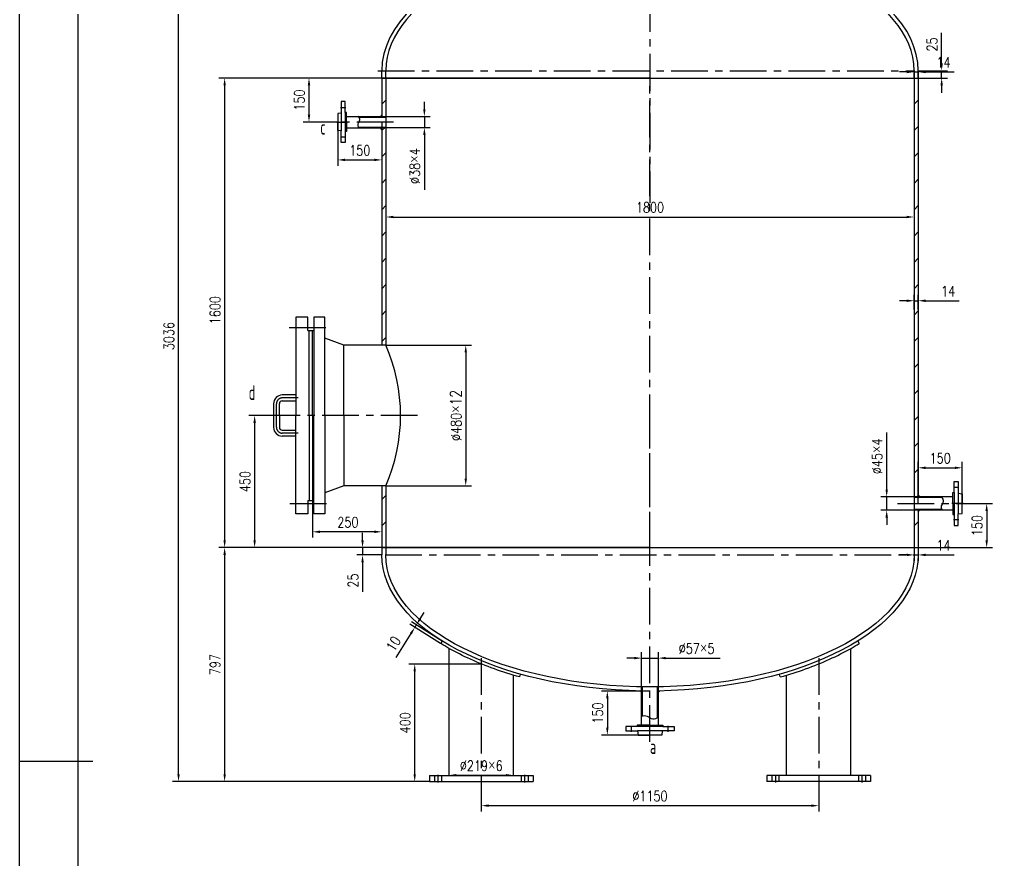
# Model space of a CAD drawing. Header units: millimetres. Extents: x -300 to 12659, y -300 to 12315.
# Drawn here: x -300 to 4674, y 5500 to 9800 of the extents above; entities that cross this region are included whole.
import ezdxf

# ---------------------------------------------------------------- set-up
doc = ezdxf.new("R2010")
doc.units = ezdxf.units.MM
doc.header["$LTSCALE"] = 150
doc.linetypes.add('CENTER', pattern=[2, 1.25, -0.25, 0.25, -0.25])
doc.linetypes.add('DASHED', pattern=[0.75, 0.5, -0.25])
for name, color, linetype in [('1轮廓实线层', 7, 'Continuous'), ('2细线层', 4, 'Continuous'), ('3中心线层', 1, 'CENTER'), ('4虚线层', 6, 'DASHED'), ('5剖面线层', 2, 'Continuous'), ('6文字层', 3, 'Continuous'), ('7标注层', 4, 'Continuous'), ('图框层', 7, 'Continuous')]:
    doc.layers.add(name, color=color, linetype=linetype)
doc.styles.add('PC_TEXTSTYLE', font='isocp.shx', dxfattribs={"width": 0.8, "height": 8, "bigfont": 'hzfs.shx'})
doc.styles.add('TH_GBDIM', font='romans.shx', dxfattribs={"width": 0.8, "bigfont": 'gbcbig.shx'})
doc.dimstyles.new('lmn-TH_GBDIM', dxfattribs={"dimscale": 15, "dimtxt": 3.5, "dimasz": 2.5, "dimexe": 2, "dimexo": 0, "dimgap": 1.5, "dimtad": 1, "dimdec": 0, "dimlfac": 0.666667, "dimzin": 0, "dimdsep": 46, "dimtxsty": 'TH_GBDIM', "dimcen": 2.5, "dimclrd": 130, "dimclre": 130, "dimclrt": 3, "dimadec": 0, "dimazin": 0, "dimtfac": 0.714286, "dimtdec": 0, "dimtmove": 0, "dimatfit": 3, "dimfxl": 0, "dimtzin": 0, "dimlwd": -1, "dimlwe": -1, "dimarcsym": 0})
doc.dimstyles.new('TH_GBDIM', dxfattribs={"dimscale": 15, "dimtxt": 3.5, "dimasz": 2.5, "dimexe": 2, "dimexo": 0, "dimgap": 1.5, "dimtad": 1, "dimdec": 1, "dimzin": 0, "dimdsep": 46, "dimtxsty": 'TH_GBDIM', "dimcen": 2.5, "dimclrd": 130, "dimclre": 130, "dimclrt": 3, "dimadec": 0, "dimazin": 0, "dimtfac": 0.714286, "dimtdec": 1, "dimtmove": 0, "dimatfit": 3, "dimfxl": 0, "dimtzin": 0, "dimlwd": -1, "dimlwe": -1, "dimarcsym": 0})

# ---------------------------------------------------------------- blocks, each defined once
blk = doc.blocks.new('*D6')
at = {"layer": '7标注层', "color": 130}
for p, q in [((1552.1, 9500.2), (718.9, 9500.2)), ((748.9, 9462.7), (748.9, 7137.7)), ((1552.1, 7100.2), (718.9, 7100.2))]:
    blk.add_line(p, q, dxfattribs=at)
for points in [[(742.6, 9462.7), (755.1, 9462.7), (748.9, 9500.2)], [(742.6, 7137.7), (755.1, 7137.7), (748.9, 7100.2)]]:
    blk.add_solid(points, dxfattribs=at)
at = {"layer": 'Defpoints', "color": 0}
for p in [(1552.1, 9500.2), (748.9, 7100.2), (1552.1, 7100.2)]:
    blk.add_point(p, dxfattribs=at)
at = {"layer": '7标注层', "color": 3, "insert": (700.1, 8313.8), "char_height": 52.5, "attachment_point": 5, "rotation": 90, "style": 'TH_GBDIM'}
blk.add_mtext('1600{}{}', dxfattribs=at)
blk = doc.blocks.new('*D7')
at = {"layer": '7标注层', "color": 130}
for p, q in [((4235.6, 8362), (4198.1, 8362)), ((4273.1, 8318), (4273.1, 8392)), ((4273.1, 8362), (4294.1, 8362)), ((4294.1, 8318), (4294.1, 8392)), ((4331.6, 8362), (4504.1, 8362))]:
    blk.add_line(p, q, dxfattribs=at)
for points in [[(4235.6, 8368.2), (4235.6, 8355.7), (4273.1, 8362)], [(4331.6, 8368.2), (4331.6, 8355.7), (4294.1, 8362)]]:
    blk.add_solid(points, dxfattribs=at)
at = {"layer": 'Defpoints', "color": 0}
for p in [(4294.1, 8362), (4273.1, 8318), (4294.1, 8318)]:
    blk.add_point(p, dxfattribs=at)
at = {"layer": '7标注层', "color": 3, "insert": (4447.6, 8410.7), "char_height": 52.5, "attachment_point": 5, "style": 'TH_GBDIM'}
blk.add_mtext('14{}{}', dxfattribs=at)
blk = doc.blocks.new('*D8')
at = {"layer": '7标注层', "color": 130}
for p, q in [((1573.1, 9500.2), (1573.1, 8760)), ((4273.1, 9500.2), (4273.1, 8760)), ((1610.6, 8790), (4235.6, 8790))]:
    blk.add_line(p, q, dxfattribs=at)
for points in [[(1610.6, 8796.3), (1610.6, 8783.8), (1573.1, 8790)], [(4235.6, 8796.3), (4235.6, 8783.8), (4273.1, 8790)]]:
    blk.add_solid(points, dxfattribs=at)
at = {"layer": 'Defpoints', "color": 0}
for p in [(1573.1, 9500.2), (4273.1, 9500.2), (4273.1, 8790)]:
    blk.add_point(p, dxfattribs=at)
at = {"layer": '7标注层', "color": 3, "insert": (2923.1, 8838.8), "char_height": 52.5, "attachment_point": 5, "style": 'TH_GBDIM'}
blk.add_mtext('1800{}{}', dxfattribs=at)
blk = doc.blocks.new('*D9')
at = {"layer": '7标注层', "color": 130}
for p, q in [((4414.1, 9575.2), (4414.1, 9731.7)), ((4294.1, 9537.7), (4444.1, 9537.7)), ((4414.1, 9500.2), (4414.1, 9537.7)), ((4294.1, 9500.2), (4444.1, 9500.2)), ((4414.1, 9462.7), (4414.1, 9425.2))]:
    blk.add_line(p, q, dxfattribs=at)
for points in [[(4407.9, 9575.2), (4420.4, 9575.2), (4414.1, 9537.7)], [(4407.9, 9462.7), (4420.4, 9462.7), (4414.1, 9500.2)]]:
    blk.add_solid(points, dxfattribs=at)
at = {"layer": 'Defpoints', "color": 0}
for p in [(4294.1, 9537.7), (4414.1, 9537.7), (4294.1, 9500.2)]:
    blk.add_point(p, dxfattribs=at)
at = {"layer": '7标注层', "color": 3, "insert": (4365.4, 9672.2), "char_height": 52.5, "attachment_point": 5, "rotation": 90, "style": 'TH_GBDIM'}
blk.add_mtext('25{}{}', dxfattribs=at)
blk = doc.blocks.new('*D10')
at = {"layer": '7标注层', "color": 130}
for p, q in [((1198.1, 7415.2), (1198.1, 7150.9)), ((1552.1, 7415.2), (1552.1, 7150.9)), ((1514.6, 7180.9), (1235.6, 7180.9))]:
    blk.add_line(p, q, dxfattribs=at)
for points in [[(1235.6, 7187.1), (1235.6, 7174.6), (1198.1, 7180.9)], [(1514.6, 7187.1), (1514.6, 7174.6), (1552.1, 7180.9)]]:
    blk.add_solid(points, dxfattribs=at)
at = {"layer": 'Defpoints', "color": 0}
for p in [(1198.1, 7415.2), (1552.1, 7415.2), (1198.1, 7180.9)]:
    blk.add_point(p, dxfattribs=at)
at = {"layer": '7标注层', "color": 3, "insert": (1378.9, 7229.6), "char_height": 52.5, "attachment_point": 5, "style": 'TH_GBDIM'}
blk.add_mtext('250{}{}', dxfattribs=at)
blk = doc.blocks.new('*D11')
at = {"layer": '7标注层', "color": 130}
for p, q in [((2060.6, 6504.3), (1690.5, 6504.3)), ((1720.5, 5941.8), (1720.5, 6466.8)), ((1795.5, 5904.3), (1690.5, 5904.3))]:
    blk.add_line(p, q, dxfattribs=at)
for points in [[(1714.2, 6466.8), (1726.7, 6466.8), (1720.5, 6504.3)], [(1714.2, 5941.8), (1726.7, 5941.8), (1720.5, 5904.3)]]:
    blk.add_solid(points, dxfattribs=at)
at = {"layer": 'Defpoints', "color": 0}
for p in [(1720.5, 6504.3), (2060.6, 6504.3), (1795.5, 5904.3)]:
    blk.add_point(p, dxfattribs=at)
at = {"layer": '7标注层', "color": 3, "insert": (1671.7, 6204.3), "char_height": 52.5, "attachment_point": 5, "rotation": 90, "style": 'TH_GBDIM'}
blk.add_mtext('400{}{}', dxfattribs=at)
blk = doc.blocks.new('*D14')
at = {"layer": '7标注层', "color": 130}
for p, q in [((1573.1, 8135.2), (2011.3, 8135.2)), ((1981.3, 8097.7), (1981.3, 7452.7)), ((1573.1, 7415.2), (2011.3, 7415.2))]:
    blk.add_line(p, q, dxfattribs=at)
for points in [[(1975.1, 8097.7), (1987.6, 8097.7), (1981.3, 8135.2)], [(1975.1, 7452.7), (1987.6, 7452.7), (1981.3, 7415.2)]]:
    blk.add_solid(points, dxfattribs=at)
at = {"layer": 'Defpoints', "color": 0}
for p in [(1573.1, 8135.2), (1573.1, 7415.2), (1981.3, 7415.2)]:
    blk.add_point(p, dxfattribs=at)
at = {"layer": '7标注层', "color": 3, "insert": (1930.4, 7775.2), "char_height": 52.5, "attachment_point": 5, "rotation": 90, "style": 'TH_GBDIM'}
blk.add_mtext('%%C480{\\fBatang|b0|i0|c129|p18;\\H1.0833x;×\\Fromans,gbcbig|c134;12}', dxfattribs=at)
blk = doc.blocks.new('*D15')
at = {"layer": '7标注层', "color": 130}
for p, q in [((998.6, 7775.2), (872.2, 7775.2)), ((902.2, 7737.7), (902.2, 7137.7)), ((1552.1, 7100.2), (872.2, 7100.2))]:
    blk.add_line(p, q, dxfattribs=at)
for points in [[(895.9, 7737.7), (908.4, 7737.7), (902.2, 7775.2)], [(895.9, 7137.7), (908.4, 7137.7), (902.2, 7100.2)]]:
    blk.add_solid(points, dxfattribs=at)
at = {"layer": 'Defpoints', "color": 0}
for p in [(998.6, 7775.2), (902.2, 7100.2), (1552.1, 7100.2)]:
    blk.add_point(p, dxfattribs=at)
at = {"layer": '7标注层', "color": 3, "insert": (853.4, 7437.7), "char_height": 52.5, "attachment_point": 5, "rotation": 90, "style": 'TH_GBDIM'}
blk.add_mtext('450', dxfattribs=at)
blk = doc.blocks.new('*D16')
at = {"layer": '1轮廓实线层', "color": 130}
for p, q in [((1453.8, 7137.7), (1453.8, 7175.2)), ((1552.1, 7100.2), (1423.8, 7100.2)), ((1453.8, 7100.2), (1453.8, 7062.7)), ((1552.1, 7062.7), (1423.8, 7062.7)), ((1453.8, 7025.2), (1453.8, 6874.7))]:
    blk.add_line(p, q, dxfattribs=at)
for points in [[(1447.6, 7137.7), (1460.1, 7137.7), (1453.8, 7100.2)], [(1447.6, 7025.2), (1460.1, 7025.2), (1453.8, 7062.7)]]:
    blk.add_solid(points, dxfattribs=at)
at = {"layer": 'Defpoints', "color": 0}
for p in [(1552.1, 7100.2), (1453.8, 7062.7), (1552.1, 7062.7)]:
    blk.add_point(p, dxfattribs=at)
at = {"layer": '1轮廓实线层', "color": 3, "insert": (1405.1, 6931.2), "char_height": 52.5, "attachment_point": 5, "rotation": 90, "style": 'TH_GBDIM'}
blk.add_mtext('25', dxfattribs=at)
blk = doc.blocks.new('*D17')
at = {"layer": '1轮廓实线层', "color": 130}
for p, q in [((1552.1, 7100.2), (718.9, 7100.2)), ((748.9, 7062.7), (748.9, 5941.8)), ((1795.5, 5904.3), (718.9, 5904.3))]:
    blk.add_line(p, q, dxfattribs=at)
for points in [[(742.6, 7062.7), (755.1, 7062.7), (748.9, 7100.2)], [(742.6, 5941.8), (755.1, 5941.8), (748.9, 5904.3)]]:
    blk.add_solid(points, dxfattribs=at)
at = {"layer": 'Defpoints', "color": 0}
for p in [(1552.1, 7100.2), (748.9, 5904.3), (1795.5, 5904.3)]:
    blk.add_point(p, dxfattribs=at)
at = {"layer": '1轮廓实线层', "color": 3, "insert": (700.1, 6502.2), "char_height": 52.5, "attachment_point": 5, "rotation": 90, "style": 'TH_GBDIM'}
blk.add_mtext('797', dxfattribs=at)
blk = doc.blocks.new('*D18')
at = {"layer": '1轮廓实线层', "color": 130}
for p, q in [((2923.1, 10458.7), (483, 10458.7)), ((513, 5941.8), (513, 10421.2)), ((1795.5, 5904.3), (483, 5904.3))]:
    blk.add_line(p, q, dxfattribs=at)
for points in [[(506.8, 10421.2), (519.3, 10421.2), (513, 10458.7)], [(506.8, 5941.8), (519.3, 5941.8), (513, 5904.3)]]:
    blk.add_solid(points, dxfattribs=at)
at = {"layer": 'Defpoints', "color": 0}
for p in [(513, 10458.7), (2923.1, 10458.7), (1795.5, 5904.3)]:
    blk.add_point(p, dxfattribs=at)
at = {"layer": '1轮廓实线层', "color": 3, "insert": (464.3, 8181.5), "char_height": 52.5, "attachment_point": 5, "rotation": 90, "style": 'TH_GBDIM'}
blk.add_mtext('3036', dxfattribs=at)
blk = doc.blocks.new('*D25')
at = {"layer": '1轮廓实线层', "color": 130}
for p, q in [((1327.1, 9275.2), (1327.1, 9051.9)), ((1552.1, 9275.2), (1552.1, 9051.9)), ((1364.6, 9081.9), (1514.6, 9081.9))]:
    blk.add_line(p, q, dxfattribs=at)
for points in [[(1364.6, 9088.2), (1364.6, 9075.7), (1327.1, 9081.9)], [(1514.6, 9088.2), (1514.6, 9075.7), (1552.1, 9081.9)]]:
    blk.add_solid(points, dxfattribs=at)
at = {"layer": 'Defpoints', "color": 0}
for p in [(1327.1, 9275.2), (1552.1, 9275.2), (1552.1, 9081.9)]:
    blk.add_point(p, dxfattribs=at)
at = {"layer": '1轮廓实线层', "color": 3, "insert": (1439.6, 9130.7), "char_height": 52.5, "attachment_point": 5, "style": 'TH_GBDIM'}
blk.add_mtext('150', dxfattribs=at)
blk = doc.blocks.new('*D26')
at = {"layer": '1轮廓实线层', "color": 130}
for p, q in [((4294.1, 7325.2), (4294.1, 7537.9)), ((4519.1, 7325.2), (4519.1, 7537.9)), ((4331.6, 7507.9), (4481.6, 7507.9))]:
    blk.add_line(p, q, dxfattribs=at)
for points in [[(4331.6, 7514.1), (4331.6, 7501.6), (4294.1, 7507.9)], [(4481.6, 7514.1), (4481.6, 7501.6), (4519.1, 7507.9)]]:
    blk.add_solid(points, dxfattribs=at)
at = {"layer": 'Defpoints', "color": 0}
for p in [(4519.1, 7507.9), (4294.1, 7325.2), (4519.1, 7325.2)]:
    blk.add_point(p, dxfattribs=at)
at = {"layer": '1轮廓实线层', "color": 3, "insert": (4406.6, 7556.6), "char_height": 52.5, "attachment_point": 5, "style": 'TH_GBDIM'}
blk.add_mtext('150', dxfattribs=at)
blk = doc.blocks.new('*D27')
at = {"layer": '1轮廓实线层', "color": 130}
for p, q in [((1769.8, 9341.2), (1769.8, 9378.7)), ((1546.1, 9303.7), (1799.8, 9303.7)), ((1769.8, 9303.7), (1769.8, 9246.7)), ((1546.1, 9246.7), (1799.8, 9246.7)), ((1769.8, 9209.2), (1769.8, 8928.5))]:
    blk.add_line(p, q, dxfattribs=at)
for points in [[(1763.6, 9341.2), (1776.1, 9341.2), (1769.8, 9303.7)], [(1763.6, 9209.2), (1776.1, 9209.2), (1769.8, 9246.7)]]:
    blk.add_solid(points, dxfattribs=at)
at = {"layer": 'Defpoints', "color": 0}
for p in [(1546.1, 9303.7), (1546.1, 9246.7), (1769.8, 9246.7)]:
    blk.add_point(p, dxfattribs=at)
at = {"layer": '1轮廓实线层', "color": 3, "insert": (1718.9, 9050.1), "char_height": 52.5, "attachment_point": 5, "rotation": 90, "style": 'TH_GBDIM'}
blk.add_mtext('%%C38{\\fBatang|b0|i0|c129|p18;\\H1.0833x;×}4', dxfattribs=at)
blk = doc.blocks.new('*D28')
at = {"layer": '1轮廓实线层', "color": 130}
for p, q in [((4133.1, 7396.4), (4133.1, 7688.3)), ((4300.1, 7358.9), (4103.1, 7358.9)), ((4133.1, 7291.4), (4133.1, 7358.9)), ((4300.1, 7291.4), (4103.1, 7291.4)), ((4133.1, 7253.9), (4133.1, 7216.4))]:
    blk.add_line(p, q, dxfattribs=at)
for points in [[(4126.9, 7396.4), (4139.4, 7396.4), (4133.1, 7358.9)], [(4126.9, 7253.9), (4139.4, 7253.9), (4133.1, 7291.4)]]:
    blk.add_solid(points, dxfattribs=at)
at = {"layer": 'Defpoints', "color": 0}
for p in [(4300.1, 7358.9), (4133.1, 7291.4), (4300.1, 7291.4)]:
    blk.add_point(p, dxfattribs=at)
at = {"layer": '1轮廓实线层', "color": 3, "insert": (4082.2, 7566.7), "char_height": 52.5, "attachment_point": 5, "rotation": 90, "style": 'TH_GBDIM'}
blk.add_mtext('%%C45{\\fBatang|b0|i0|c129|p18;\\H1.0833x;×}4', dxfattribs=at)
blk = doc.blocks.new('*D29')
at = {"layer": '1轮廓实线层', "color": 130}
for p, q in [((4519.1, 7325.2), (4674.2, 7325.2)), ((4644.2, 7287.7), (4644.2, 7137.7)), ((4294.1, 7100.2), (4674.2, 7100.2))]:
    blk.add_line(p, q, dxfattribs=at)
for points in [[(4637.9, 7287.7), (4650.4, 7287.7), (4644.2, 7325.2)], [(4637.9, 7137.7), (4650.4, 7137.7), (4644.2, 7100.2)]]:
    blk.add_solid(points, dxfattribs=at)
at = {"layer": 'Defpoints', "color": 0}
for p in [(4519.1, 7325.2), (4294.1, 7100.2), (4644.2, 7100.2)]:
    blk.add_point(p, dxfattribs=at)
at = {"layer": '1轮廓实线层', "color": 3, "insert": (4595.4, 7212.7), "char_height": 52.5, "attachment_point": 5, "rotation": 90, "style": 'TH_GBDIM'}
blk.add_mtext('150', dxfattribs=at)
blk = doc.blocks.new('*D30')
at = {"layer": '1轮廓实线层', "color": 130}
for p, q in [((1552.1, 9500.2), (1150.1, 9500.2)), ((1180.1, 9312.7), (1180.1, 9462.7)), ((1327.1, 9275.2), (1150.1, 9275.2))]:
    blk.add_line(p, q, dxfattribs=at)
for points in [[(1173.8, 9462.7), (1186.3, 9462.7), (1180.1, 9500.2)], [(1173.8, 9312.7), (1186.3, 9312.7), (1180.1, 9275.2)]]:
    blk.add_solid(points, dxfattribs=at)
at = {"layer": 'Defpoints', "color": 0}
for p in [(1180.1, 9500.2), (1552.1, 9500.2), (1327.1, 9275.2)]:
    blk.add_point(p, dxfattribs=at)
at = {"layer": '1轮廓实线层', "color": 3, "insert": (1131.3, 9387.7), "char_height": 52.5, "attachment_point": 5, "rotation": 90, "style": 'TH_GBDIM'}
blk.add_mtext('150', dxfattribs=at)
blk = doc.blocks.new('*D32')
at = {"layer": '1轮廓实线层', "color": 130}
for p, q in [((2060.6, 5904.3), (2060.6, 5750.9)), ((3785.6, 5904.3), (3785.6, 5750.9)), ((2098.1, 5780.9), (3748.1, 5780.9))]:
    blk.add_line(p, q, dxfattribs=at)
for points in [[(2098.1, 5787.2), (2098.1, 5774.7), (2060.6, 5780.9)], [(3748.1, 5787.2), (3748.1, 5774.7), (3785.6, 5780.9)]]:
    blk.add_solid(points, dxfattribs=at)
at = {"layer": 'Defpoints', "color": 0}
for p in [(2060.6, 5904.3), (3785.6, 5904.3), (3785.6, 5780.9)]:
    blk.add_point(p, dxfattribs=at)
at = {"layer": '1轮廓实线层', "color": 3, "insert": (2923.1, 5829.7), "char_height": 52.5, "attachment_point": 5, "style": 'TH_GBDIM'}
blk.add_mtext('%%C1150', dxfattribs=at)
blk = doc.blocks.new('*D33')
at = {"layer": '1轮廓实线层', "color": 130}
for p, q in [((2923.1, 6367), (2675.1, 6367)), ((2705.1, 6329.5), (2705.1, 6179.2)), ((2923.1, 6141.7), (2675.1, 6141.7))]:
    blk.add_line(p, q, dxfattribs=at)
for points in [[(2698.8, 6329.5), (2711.3, 6329.5), (2705.1, 6367)], [(2698.8, 6179.2), (2711.3, 6179.2), (2705.1, 6141.7)]]:
    blk.add_solid(points, dxfattribs=at)
at = {"layer": 'Defpoints', "color": 0}
for p in [(2923.1, 6367), (2705.1, 6141.7), (2923.1, 6141.7)]:
    blk.add_point(p, dxfattribs=at)
at = {"layer": '1轮廓实线层', "color": 3, "insert": (2656.3, 6254.3), "char_height": 52.5, "attachment_point": 5, "rotation": 90, "style": 'TH_GBDIM'}
blk.add_mtext('150', dxfattribs=at)
blk = doc.blocks.new('*D34')
at = {"layer": '1轮廓实线层', "color": 130}
for p, q in [((2842.9, 6535.1), (2805.4, 6535.1)), ((2880.4, 6361), (2880.4, 6565.1)), ((2880.4, 6535.1), (2965.9, 6535.1)), ((2965.9, 6361), (2965.9, 6565.1)), ((3003.4, 6535.1), (3282.1, 6535.1))]:
    blk.add_line(p, q, dxfattribs=at)
for points in [[(2842.9, 6541.4), (2842.9, 6528.9), (2880.4, 6535.1)], [(3003.4, 6541.4), (3003.4, 6528.9), (2965.9, 6535.1)]]:
    blk.add_solid(points, dxfattribs=at)
at = {"layer": 'Defpoints', "color": 0}
for p in [(2965.9, 6535.1), (2880.4, 6361), (2965.9, 6361)]:
    blk.add_point(p, dxfattribs=at)
at = {"layer": '1轮廓实线层', "color": 3, "insert": (3161.5, 6586.1), "char_height": 52.5, "attachment_point": 5, "style": 'TH_GBDIM'}
blk.add_mtext('%%C57{\\fBatang|b0|i0|c129|p18;\\H1.0833x;×}5', dxfattribs=at)
blk = doc.blocks.new('*D35')
at = {"layer": '1轮廓实线层', "color": 130}
for p, q in [((4235.6, 7062.6), (4198.1, 7062.6)), ((4273.1, 7062.7), (4273.1, 7032.6)), ((4273.1, 7062.6), (4294.1, 7062.6)), ((4294.1, 7062.7), (4294.1, 7032.6)), ((4331.6, 7062.6), (4478.1, 7062.6))]:
    blk.add_line(p, q, dxfattribs=at)
for points in [[(4235.6, 7068.9), (4235.6, 7056.4), (4273.1, 7062.6)], [(4331.6, 7068.9), (4331.6, 7056.4), (4294.1, 7062.6)]]:
    blk.add_solid(points, dxfattribs=at)
at = {"layer": 'Defpoints', "color": 0}
for p in [(4273.1, 7062.7), (4294.1, 7062.7), (4294.1, 7062.6)]:
    blk.add_point(p, dxfattribs=at)
at = {"layer": '1轮廓实线层', "color": 3, "insert": (4423.6, 7111.4), "char_height": 52.5, "attachment_point": 5, "style": 'TH_GBDIM'}
blk.add_mtext('14', dxfattribs=at)
blk = doc.blocks.new('*D36')
at = {"layer": '1轮廓实线层', "color": 130}
for p, q in [((4235.6, 9531.4), (4198.1, 9531.4)), ((4273.1, 9537.7), (4273.1, 9501.4)), ((4273.1, 9531.4), (4294.1, 9531.4)), ((4294.1, 9537.7), (4294.1, 9501.4)), ((4331.6, 9531.4), (4478.1, 9531.4))]:
    blk.add_line(p, q, dxfattribs=at)
for points in [[(4235.6, 9537.6), (4235.6, 9525.1), (4273.1, 9531.4)], [(4331.6, 9537.6), (4331.6, 9525.1), (4294.1, 9531.4)]]:
    blk.add_solid(points, dxfattribs=at)
at = {"layer": 'Defpoints', "color": 0}
for p in [(4273.1, 9537.7), (4294.1, 9537.7), (4294.1, 9531.4)]:
    blk.add_point(p, dxfattribs=at)
at = {"layer": '1轮廓实线层', "color": 3, "insert": (4423.6, 9580.1), "char_height": 52.5, "attachment_point": 5, "style": 'TH_GBDIM'}
blk.add_mtext('14', dxfattribs=at)
blk = doc.blocks.new('*D37')
at = {"layer": '1轮廓实线层', "color": 130}
for p, q in [((1896.4, 5934.3), (1896.4, 5966.5)), ((1933.9, 5936.5), (2187.4, 5936.5)), ((2224.9, 5934.3), (2224.9, 5966.5))]:
    blk.add_line(p, q, dxfattribs=at)
for points in [[(1933.9, 5942.7), (1933.9, 5930.2), (1896.4, 5936.5)], [(2187.4, 5942.7), (2187.4, 5930.2), (2224.9, 5936.5)]]:
    blk.add_solid(points, dxfattribs=at)
at = {"layer": 'Defpoints', "color": 0}
for p in [(1896.4, 5934.3), (2224.9, 5936.5), (2224.9, 5934.3)]:
    blk.add_point(p, dxfattribs=at)
at = {"layer": '1轮廓实线层', "color": 3, "insert": (2060.6, 5987.4), "char_height": 52.5, "attachment_point": 5, "style": 'TH_GBDIM'}
blk.add_mtext('%%C219{\\fBatang|b0|i0|c129|p18;\\H1.0833x;×}6', dxfattribs=at)
blk = doc.blocks.new('*D38')
at = {"layer": '1轮廓实线层', "color": 130}
for p, q in [((1748.5, 6736.7), (1768.3, 6768.5)), ((1861, 6622.6), (1703.3, 6720.7)), ((1853.1, 6609.8), (1695.3, 6707.9)), ((1728.7, 6704.8), (1720.8, 6692.1)), ((1701, 6660.3), (1624.7, 6537.5))]:
    blk.add_line(p, q, dxfattribs=at)
for points in [[(1743.2, 6740), (1753.8, 6733.4), (1728.7, 6704.8)], [(1695.7, 6663.6), (1706.3, 6657), (1720.8, 6692.1)]]:
    blk.add_solid(points, dxfattribs=at)
at = {"layer": 'Defpoints', "color": 0}
for p in [(1728.7, 6704.8), (1861, 6622.6), (1853.1, 6609.8)]:
    blk.add_point(p, dxfattribs=at)
at = {"layer": '1轮廓实线层', "color": 3, "insert": (1611.6, 6608.7), "char_height": 52.5, "attachment_point": 5, "rotation": 58.1227, "style": 'TH_GBDIM'}
blk.add_mtext('10', dxfattribs=at)

msp = doc.modelspace()

# ---------------------------------------------------------------- hatches: boundary and pattern name
at = {"layer": '5剖面线层'}
h = msp.add_hatch(dxfattribs=at)
h.set_pattern_fill('ANSI31', color=256, scale=30, style=0)
h.set_pattern_definition([(45, (2923.12, 7100.18), (-67.352, 67.352), [])])
h.paths.add_polyline_path([(1573.117, 7415.183), (1552.117, 7415.183), (1552.117, 7100.183), (1573.117, 7100.183)])
h.paths.add_polyline_path([(1573.117, 9249.683), (1552.117, 9249.683), (1552.117, 8135.183), (1573.117, 8135.183)])
h.paths.add_polyline_path([(1552.117, 9300.683), (1573.117, 9300.683), (1573.117, 9500.183), (1552.117, 9500.183)])
h = msp.add_hatch(dxfattribs=at)
h.set_pattern_fill('ANSI31', color=256, scale=30, style=0)
h.set_pattern_definition([(45, (5644.12, 7100.18), (-67.352, 67.352), [])])
h.paths.add_polyline_path([(4273.117, 7355.933), (4294.117, 7355.933), (4294.117, 9500.183), (4273.117, 9500.183)])
h.paths.add_polyline_path([(4294.117, 7294.433), (4273.117, 7294.433), (4273.117, 7100.183), (4294.117, 7100.183)])

# ---------------------------------------------------------------- linework, layer by layer
at = {"layer": '1轮廓实线层', "extrusion": (1.22461e-16, 0, -1)}
for p, q in [((1552.117, 9500.183), (1552.117, 9537.683)), ((1573.117, 9500.183), (1573.117, 9537.683)), ((2923.117, 9500.183), (1552.117, 9500.183)), ((1552.117, 7100.183), (1552.117, 7062.683)), ((2923.117, 7100.183), (1552.117, 7100.183)), ((1573.117, 7100.183), (1573.117, 7062.683)), ((4050.779, 5934.288), (4050.779, 5904.288))]:
    msp.add_line(p, q, dxfattribs=at)
at = {"layer": '1轮廓实线层'}
for p, q in [((4273.117, 9500.183), (4273.117, 9537.683)), ((4294.117, 9500.183), (4294.117, 9537.683)), ((1552.117, 9500.183), (1552.117, 9300.683)), ((1552.117, 9500.183), (4294.117, 9500.183)), ((1573.117, 9500.183), (1573.117, 8135.183)), ((2923.117, 9500.183), (4294.117, 9500.183)), ((4273.117, 9500.183), (4273.117, 7100.183)), ((4294.117, 9500.183), (4294.117, 7355.933)), ((1345.117, 9320.183), (1345.117, 9230.183)), ((1365.367, 9323.933), (1365.367, 9226.433)), ((1372.117, 9303.683), (1546.117, 9303.683)), ((1552.117, 9312.683), (1546.117, 9303.683)), ((1546.117, 9303.683), (1549.117, 9300.683)), ((1433.197, 9300.683), (1552.117, 9300.683)), ((1552.117, 9300.683), (1549.117, 9300.683)), ((1552.117, 9300.683), (1573.117, 9300.683)), ((1372.117, 9246.683), (1546.117, 9246.683)), ((1434.357, 9249.683), (1552.117, 9249.683)), ((1546.117, 9246.683), (1549.117, 9249.683)), ((1552.117, 9237.683), (1546.117, 9246.683)), ((1552.117, 9249.683), (1549.117, 9249.683)), ((1552.117, 9249.683), (1573.117, 9249.683)), ((1552.117, 9249.683), (1552.117, 8135.183)), ((1180.117, 7775.183), (1180.117, 8210.183)), ((1198.117, 7775.183), (1198.117, 8210.183)), ((1112.467, 7880.183), (1043.617, 7880.183)), ((998.617, 7835.183), (998.617, 7715.183)), ((1028.617, 7775.183), (1028.617, 7835.183)), ((1043.617, 7850.183), (1112.467, 7850.183)), ((1028.617, 7775.183), (1028.617, 7715.183)), ((1043.617, 7700.183), (1112.467, 7700.183)), ((1112.467, 7670.183), (1043.617, 7670.183)), ((1552.117, 7415.183), (1552.117, 7100.183)), ((1573.117, 7415.183), (1573.117, 7100.183)), ((4294.117, 7367.933), (4300.117, 7358.933)), ((4477.867, 7381.433), (4477.867, 7268.933)), ((4498.117, 7377.683), (4498.117, 7272.683)), ((4294.117, 7355.933), (4273.117, 7355.933)), ((4414.618, 7355.933), (4294.117, 7355.933)), ((4294.117, 7355.933), (4297.117, 7355.933)), ((4300.117, 7358.933), (4297.117, 7355.933)), ((4471.117, 7358.933), (4300.117, 7358.933)), ((4294.117, 7294.433), (4273.117, 7294.433)), ((4417.243, 7294.433), (4294.117, 7294.433)), ((4294.117, 7294.433), (4297.117, 7294.433)), ((4294.117, 7294.433), (4294.117, 7100.183)), ((4294.117, 7282.433), (4300.117, 7291.433)), ((4300.117, 7291.433), (4297.117, 7294.433)), ((4471.117, 7291.433), (4300.117, 7291.433)), ((1552.117, 7100.183), (4294.117, 7100.183)), ((1552.117, 7100.183), (4294.117, 7100.183)), ((2923.117, 7100.183), (4294.117, 7100.183)), ((4273.117, 7100.183), (4273.117, 7062.683)), ((4294.117, 7100.183), (4294.117, 7062.683)), ((1861.047, 6622.554), (1853.125, 6609.817)), ((3985.187, 6622.554), (3993.108, 6609.817)), ((1896.367, 5934.288), (1896.367, 6584.201)), ((3949.867, 5934.288), (3949.867, 6584.201)), ((2224.867, 5934.288), (2224.867, 6448.056)), ((2257.559, 6438.616), (2261.599, 6453.062)), ((3588.674, 6438.616), (3584.634, 6453.062)), ((3621.367, 5934.288), (3621.367, 6448.056)), ((2872.117, 6367.164), (2880.367, 6360.964)), ((2884.117, 6366.964), (2884.117, 6387.964)), ((2884.117, 6237.935), (2884.117, 6366.964)), ((2884.117, 6366.964), (2884.117, 6363.964)), ((2962.117, 6366.964), (2962.117, 6387.964)), ((2962.117, 6229.039), (2962.117, 6366.964)), ((2962.117, 6366.964), (2962.117, 6363.964)), ((2974.117, 6367.164), (2965.867, 6360.964)), ((2880.367, 6360.964), (2884.117, 6363.964)), ((2880.367, 6192.683), (2880.367, 6360.964)), ((2965.867, 6360.964), (2962.117, 6363.964)), ((2965.867, 6192.683), (2965.867, 6360.964)), ((2988.367, 6185.933), (2857.867, 6185.933)), ((2986.117, 6162.683), (2860.117, 6162.683)), ((-300, 6007.5), (75, 6007.5)), ((1795.454, 5934.288), (2325.779, 5934.288)), ((2325.779, 5934.288), (2325.779, 5904.288)), ((3520.454, 5934.288), (3520.454, 5904.288)), ((4050.779, 5934.288), (3520.454, 5934.288)), ((1795.454, 5904.288), (2325.779, 5904.288)), ((4050.779, 5904.288), (3520.454, 5904.288))]:
    msp.add_line(p, q, dxfattribs=at)
at = {"layer": '1轮廓实线层', "extrusion": (-7.4983e-33, -1.22461e-16, -1)}
for p, q in [((1180.117, 7775.183), (1180.117, 7340.183)), ((1198.117, 7775.183), (1198.117, 7340.183))]:
    msp.add_line(p, q, dxfattribs=at)
at = {"layer": '1轮廓实线层', "extrusion": (-1.22461e-16, 0, -1)}
msp.add_line((1795.454, 5934.288), (1795.454, 5904.288), dxfattribs=at)
at = {"layer": '1轮廓实线层', "extrusion": (-7.4983e-33, -1.22461e-16, -1)}
for points in [[(-1372.117, 9275.183), (-1372.117, 9307.808), (-1372.117, 9323.933), (-1365.367, 9323.933), (-1365.367, 9380.183), (-1345.117, 9380.183), (-1345.117, 9320.183), (-1327.117, 9318.291), (-1327.117, 9307.808), (-1327.117, 9275.183)], [(-1365.367, 9380.183), (-1345.117, 9380.183), (-1345.117, 9363.683)], [(-1345.117, 9336.683), (-1345.117, 9320.183), (-1327.117, 9318.291), (-1327.117, 9307.808)], [(-1372.117, 9323.933), (-1365.367, 9323.933), (-1365.367, 9336.683)], [(-1173.967, 7340.183), (-1173.967, 7272.683), (-1112.467, 7272.683), (-1112.467, 7775.183)], [(-1261.117, 7775.183), (-1261.117, 7272.683), (-1204.417, 7272.683), (-1204.417, 7775.183)], [(-1358.617, 7775.183), (-1358.617, 7415.183), (-1261.117, 7379.183)], [(-1573.117, 7415.183), (-1573.117, 7415.183), (-1358.617, 7415.183)], [(-1173.967, 7340.183), (-1180.117, 7340.183), (-1198.117, 7340.183), (-1204.417, 7340.183)]]:
    msp.add_lwpolyline(points, dxfattribs=at)
at = {"layer": '1轮廓实线层'}
for points in [[(1372.117, 9275.183), (1372.117, 9242.558), (1372.117, 9226.433), (1365.367, 9226.433), (1365.367, 9170.183), (1345.117, 9170.183), (1345.117, 9230.183), (1327.117, 9232.074), (1327.117, 9242.558), (1327.117, 9275.183)], [(1345.117, 9213.683), (1345.117, 9230.183), (1327.117, 9232.074), (1327.117, 9242.558)], [(1372.117, 9226.433), (1365.367, 9226.433), (1365.367, 9213.683)], [(1365.367, 9170.183), (1345.117, 9170.183), (1345.117, 9186.683)], [(1173.967, 8210.183), (1173.967, 8277.683), (1112.467, 8277.683), (1112.467, 7775.183)], [(1261.117, 7775.183), (1261.117, 8277.683), (1204.417, 8277.683), (1204.417, 7775.183)], [(1173.967, 8210.183), (1180.117, 8210.183), (1198.117, 8210.183), (1204.417, 8210.183)], [(1358.617, 7775.183), (1358.617, 8135.183), (1261.117, 8171.183)], [(1573.117, 8135.183), (1573.117, 8135.183), (1358.617, 8135.183)], [(4471.117, 7325.183), (4471.117, 7362.308), (4471.117, 7381.433), (4477.867, 7381.433), (4477.867, 7437.683), (4498.117, 7437.683), (4498.117, 7377.683), (4519.117, 7375.475), (4519.117, 7362.308), (4519.117, 7325.183)], [(4477.867, 7437.683), (4498.117, 7437.683), (4498.117, 7421.183)], [(4471.117, 7381.433), (4477.867, 7381.433), (4477.867, 7394.183)], [(4498.117, 7394.183), (4498.117, 7377.683), (4519.117, 7375.475), (4519.117, 7362.308)], [(2923.117, 6192.683), (2969.242, 6192.683), (2988.367, 6192.683), (2988.367, 6185.933), (3046.867, 6185.933), (3046.867, 6162.683), (2986.117, 6162.683), (2983.909, 6141.683), (2969.242, 6141.683), (2923.117, 6141.683)], [(2988.367, 6192.683), (2988.367, 6185.933), (3003.367, 6185.933)], [(3046.867, 6185.933), (3046.867, 6162.683), (3030.367, 6162.683)], [(3003.367, 6162.683), (2986.117, 6162.683), (2983.909, 6141.683), (2969.242, 6141.683)]]:
    msp.add_lwpolyline(points, dxfattribs=at)
at = {"layer": '1轮廓实线层', "extrusion": (2.24949e-32, 1.22461e-16, -1)}
for points in [[(-4471.117, 7325.183), (-4471.117, 7288.058), (-4471.117, 7268.933), (-4477.867, 7268.933), (-4477.867, 7212.683), (-4498.117, 7212.683), (-4498.117, 7272.683), (-4519.117, 7274.89), (-4519.117, 7288.058), (-4519.117, 7325.183)], [(-4471.117, 7268.933), (-4477.867, 7268.933), (-4477.867, 7256.183)], [(-4498.117, 7256.183), (-4498.117, 7272.683), (-4519.117, 7274.89), (-4519.117, 7288.058)], [(-4477.867, 7212.683), (-4498.117, 7212.683), (-4498.117, 7229.183)]]:
    msp.add_lwpolyline(points, dxfattribs=at)
at = {"layer": '1轮廓实线层', "extrusion": (1.22461e-16, -1.49966e-32, -1)}
for points in [[(-2923.117, 6192.683), (-2876.992, 6192.683), (-2857.867, 6192.683), (-2857.867, 6185.933), (-2799.367, 6185.933), (-2799.367, 6162.683), (-2860.117, 6162.683), (-2862.324, 6141.683), (-2876.992, 6141.683), (-2923.117, 6141.683)], [(-2799.367, 6185.933), (-2799.367, 6162.683), (-2815.867, 6162.683)], [(-2857.867, 6192.683), (-2857.867, 6185.933), (-2842.867, 6185.933)], [(-2842.867, 6162.683), (-2860.117, 6162.683), (-2862.324, 6141.683), (-2876.992, 6141.683)]]:
    msp.add_lwpolyline(points, dxfattribs=at)
at = {"layer": '1轮廓实线层'}
for centre, radius, start, end in [((746.617, 7775.183), 901.5, 336.463422, 23.536578), ((1043.617, 7835.183), 45, 90, 180), ((1043.617, 7835.183), 15, 90, 180), ((1043.617, 7715.183), 45, 180, 270), ((1043.617, 7715.183), 15, 180, 270)]:
    msp.add_arc(centre, radius, start, end, dxfattribs=at)
for major_axis, ratio, start_param, end_param in [((1350, 0), 0.5, 0, 3.14159265), ((1371, 0), 0.50765864, 2.1634136, 3.14159265), ((1371, 0), 0.50765864, 0, 0.93669874)]:
    msp.add_ellipse((2923.117, 9537.683), major_axis=major_axis, ratio=ratio, start_param=start_param, end_param=end_param, dxfattribs=at)
at = {"layer": '1轮廓实线层', "extrusion": (0, 0, -1)}
for major_axis, ratio, start_param, end_param in [((1371, 0), 0.50765864, 1.59924655, 3.14159265), ((1350, 0), 0.5, 0, 3.14159265), ((1371, 0), 0.50765864, 0, 1.5423461)]:
    msp.add_ellipse((2923.117, 7062.683), major_axis=major_axis, ratio=ratio, start_param=start_param, end_param=end_param, dxfattribs=at)
at = {"layer": '1轮廓实线层'}
for points, knots in [([(1435.667, 9246.683), (1432.908, 9252.925), (1426.759, 9266.838), (1446.253, 9285.584), (1435.332, 9298.828), (1430.233, 9303.683)], [0, 0, 0, 0, 12.67375226, 28.24904972, 41.32916056, 41.32916056, 41.32916056, 41.32916056]), ([(2257.559, 6438.616), (2212.829, 6451.125), (2169.447, 6464.9), (2085.216, 6495.07), (2044.42, 6511.504), (1966.661, 6546.631), (1929.698, 6565.325), (1880.597, 6593.13), (1866.673, 6601.391), (1853.125, 6609.817)], [2.074311631, 2.074311631, 2.074311631, 2.074311631, 2.185237793, 2.185237793, 2.297983104, 2.297983104, 2.410728414, 2.410728414, 2.456986742, 2.456986742, 2.456986742, 2.456986742]), ([(3588.674, 6438.616), (3633.404, 6451.125), (3676.786, 6464.9), (3761.017, 6495.07), (3801.813, 6511.504), (3879.572, 6546.631), (3916.535, 6565.325), (3965.637, 6593.13), (3979.56, 6601.391), (3993.108, 6609.817)], [2.074311631, 2.074311631, 2.074311631, 2.074311631, 2.185237793, 2.185237793, 2.297983104, 2.297983104, 2.410728414, 2.410728414, 2.456986742, 2.456986742, 2.456986742, 2.456986742]), ([(2965.867, 6230.866), (2956.401, 6226.221), (2936.596, 6216.504), (2911.328, 6239.844), (2890.394, 6240.977), (2880.367, 6236.488)], [0, 0, 0, 0, 19.28363626, 40.34782348, 59.8724431, 59.8724431, 59.8724431, 59.8724431])]:
    msp.add_open_spline(points, degree=3, knots=knots, dxfattribs=at)
msp.add_spline([(4412.464, 7358.933), (4422.314, 7337.053), (4411.12, 7306.636), (4419.628, 7291.433)], degree=3, dxfattribs=at)
at = {"layer": '2细线层'}
msp.add_line((-300, -300), (-300, 12315), dxfattribs=at)
at = {"layer": '3中心线层'}
for p, q in [((2923.117, 10523.312), (2923.117, 8862.683)), ((1531.68, 9537.683), (4277.617, 9537.683)), ((2923.117, 7095.683), (2923.117, 9504.683)), ((1611.698, 9275.183), (1276.508, 9275.183)), ((1322.617, 9275.183), (1376.617, 9275.183)), ((1340.617, 9200.183), (1368.367, 9200.183)), ((1078.9, 8225.183), (1298.83, 8225.183)), ((1125.178, 7865.183), (1043.617, 7865.183)), ((1013.617, 7715.183), (1013.617, 7835.183)), ((1734.934, 7775.183), (926.727, 7775.183)), ((2923.117, 6106.757), (2923.117, 7728.683)), ((1125.178, 7685.183), (1043.617, 7685.183)), ((4502.617, 7407.683), (4474.867, 7407.683)), ((4188.699, 7325.183), (4572.923, 7325.183)), ((4523.617, 7325.183), (4466.617, 7325.183)), ((1568.617, 7062.683), (4277.617, 7062.683)), ((2060.617, 6534.288), (2060.617, 5899.788)), ((3785.617, 6534.288), (3785.617, 5899.788)), ((3785.617, 6534.288), (3785.617, 5899.788)), ((2923.117, 6137.183), (2923.117, 6197.183)), ((3016.867, 6158.183), (3016.867, 6188.933)), ((2281.867, 5938.788), (2281.867, 5899.788)), ((3564.367, 5938.788), (3564.367, 5899.788))]:
    msp.add_line(p, q, dxfattribs=at)
at = {"layer": '3中心线层', "extrusion": (-7.4983e-33, -1.22461e-16, -1)}
for p, q in [((1340.617, 9350.183), (1368.367, 9350.183)), ((1322.617, 9275.183), (1376.617, 9275.183)), ((1082.397, 7325.183), (1282.169, 7325.183))]:
    msp.add_line(p, q, dxfattribs=at)
at = {"layer": '3中心线层', "extrusion": (2.24949e-32, 1.22461e-16, -1)}
for p, q in [((4523.617, 7325.183), (4466.617, 7325.183)), ((4502.617, 7242.683), (4474.867, 7242.683))]:
    msp.add_line(p, q, dxfattribs=at)
at = {"layer": '3中心线层', "extrusion": (1.22461e-16, -1.49966e-32, -1)}
for p, q in [((2829.367, 6158.183), (2829.367, 6188.933)), ((2923.117, 6137.183), (2923.117, 6197.183))]:
    msp.add_line(p, q, dxfattribs=at)
at = {"layer": '3中心线层', "extrusion": (-1.22461e-16, 0, -1)}
msp.add_line((1839.367, 5938.788), (1839.367, 5899.788), dxfattribs=at)
at = {"layer": '3中心线层', "extrusion": (1.22461e-16, 0, -1)}
msp.add_line((4006.867, 5938.788), (4006.867, 5899.788), dxfattribs=at)
at = {"layer": '3中心线层'}
for centre, start, end in [((1043.617, 7835.183), 90, 180), ((1043.617, 7715.183), 180, 270)]:
    msp.add_arc(centre, 30, start, end, dxfattribs=at)
at = {"layer": '4虚线层', "extrusion": (-1.22461e-16, 0, -1)}
for p, q in [((1821.367, 5934.288), (1821.367, 5904.288)), ((1857.367, 5934.288), (1857.367, 5904.288))]:
    msp.add_line(p, q, dxfattribs=at)
at = {"layer": '4虚线层'}
for p, q in [((2263.867, 5934.288), (2263.867, 5904.288)), ((2299.867, 5934.288), (2299.867, 5904.288)), ((3546.367, 5934.288), (3546.367, 5904.288)), ((3582.367, 5934.288), (3582.367, 5904.288))]:
    msp.add_line(p, q, dxfattribs=at)
at = {"layer": '4虚线层', "extrusion": (1.22461e-16, 0, -1)}
for p, q in [((3988.867, 5934.288), (3988.867, 5904.288)), ((4024.867, 5934.288), (4024.867, 5904.288))]:
    msp.add_line(p, q, dxfattribs=at)
at = {"layer": '图框层'}
msp.add_line((0, 0), (0, 12015), dxfattribs=at)

# ---------------------------------------------------------------- texts
at = {"style": 'PC_TEXTSTYLE'}
for p in [(2923.117, 7100.183), (2923.117, 7053.683)]:
    msp.add_text('TH_SUPERPART', height=1e-29, dxfattribs=at).set_placement(p)
at = {"layer": '1轮廓实线层', "style": 'PC_TEXTSTYLE'}
for rotation, p in [(90, (1372.117, 9275.183)), (270, (4471.117, 7325.183)), (180, (2923.117, 6192.683))]:
    msp.add_text('TH_SUPERPART', height=1e-29, rotation=rotation, dxfattribs=at).set_placement(p)
for p in [(2060.617, 5904.288), (3785.617, 5904.288)]:
    msp.add_text('TH_SUPERPART', height=1e-29, dxfattribs=at).set_placement(p)
at = {"layer": '6文字层', "style": 'PC_TEXTSTYLE', "width": 0.667}
for s, p in [('c', (1237.86, 9211.268)), ('d', (872.168, 7854.811)), ('a', (2923.117, 6045.166))]:
    msp.add_text(s, height=75, dxfattribs=at).set_placement(p)

# ---------------------------------------------------------------- dimensions: what is measured, and where the dimension line sits
at = {"layer": '1轮廓实线层'}
for base, p1, p2, picture, middle in [((513.026, 10458.683), (1795.454, 5904.288), (2923.117, 10458.683), '*D18', (464.276, 8181.485)), ((1180.083, 9500.183), (1327.117, 9275.183), (1552.117, 9500.183), '*D30', (1131.333, 9387.683)), ((4644.18, 7100.183), (4519.117, 7325.183), (4294.117, 7100.183), '*D29', (4595.43, 7212.683)), ((1453.816, 7062.683), (1552.117, 7100.183), (1552.117, 7062.683), '*D16', (1405.066, 6931.183)), ((748.87, 5904.288), (1552.117, 7100.183), (1795.454, 5904.288), '*D17', (700.12, 6502.235)), ((2705.055, 6141.683), (2923.117, 6366.964), (2923.117, 6141.683), '*D33', (2656.305, 6254.323))]:
    dim = msp.add_linear_dim(base=base, p1=p1, p2=p2, angle=90, dimstyle='lmn-TH_GBDIM', dxfattribs=at)
    dim.commit()
    dim.dimension.update_dxf_attribs({"geometry": picture, "text_midpoint": middle})
for p1, p2, distance, picture, middle in [((4273.117, 9537.683), (4294.117, 9537.683), -6.328, '*D36', (4423.617, 9580.104)), ((4273.117, 7062.683), (4294.117, 7062.683), -0.074, '*D35', (4423.617, 7111.359))]:
    dim = msp.add_aligned_dim(p1=p1, p2=p2, distance=distance, dimstyle='lmn-TH_GBDIM', dxfattribs=at)
    dim.commit()
    dim.dimension.update_dxf_attribs({"geometry": picture, "text_midpoint": middle})
dim = msp.add_linear_dim(base=(1769.826, 9246.683), p1=(1546.117, 9303.683), p2=(1546.117, 9246.683), angle=90, text='%%C<>{\\fBatang|b0|i0|c129|p18;\\H1.0833x;×}4', dimstyle='lmn-TH_GBDIM', dxfattribs=at)
dim.commit()
dim.dimension.update_dxf_attribs({"geometry": '*D27', "text_midpoint": (1718.89, 9050.08)})
dim = msp.add_linear_dim(base=(1552.117, 9081.904), p1=(1327.117, 9275.183), p2=(1552.117, 9275.183), dimstyle='lmn-TH_GBDIM', dxfattribs=at)
dim.commit()
dim.dimension.update_dxf_attribs({"geometry": '*D25', "text_midpoint": (1439.617, 9081.904), "dimtype": 160})
dim = msp.add_linear_dim(base=(4133.117, 7291.433), p1=(4300.117, 7358.933), p2=(4300.117, 7291.433), angle=90, text='%%C<>{\\fBatang|b0|i0|c129|p18;\\H1.0833x;×}4', dimstyle='lmn-TH_GBDIM', dxfattribs=at)
dim.commit()
dim.dimension.update_dxf_attribs({"geometry": '*D28', "text_midpoint": (4133.117, 7566.681), "dimtype": 160})
dim = msp.add_linear_dim(base=(4519.117, 7507.866), p1=(4294.117, 7325.183), p2=(4519.117, 7325.183), dimstyle='lmn-TH_GBDIM', dxfattribs=at)
dim.commit()
dim.dimension.update_dxf_attribs({"geometry": '*D26', "text_midpoint": (4406.617, 7556.616)})
dim = msp.add_linear_dim(base=(1728.737, 6704.837), p1=(1853.125, 6609.817), p2=(1861.047, 6622.554), angle=58.122692, dimstyle='lmn-TH_GBDIM', dxfattribs=at)
dim.commit()
dim.dimension.update_dxf_attribs({"geometry": '*D38', "text_midpoint": (1652.954, 6582.98), "dimtype": 161})
dim = msp.add_linear_dim(base=(2965.867, 6535.135), p1=(2880.367, 6360.964), p2=(2965.867, 6360.964), text='%%C<>{\\fBatang|b0|i0|c129|p18;\\H1.0833x;×}5', dimstyle='lmn-TH_GBDIM', dxfattribs=at)
dim.commit()
dim.dimension.update_dxf_attribs({"geometry": '*D34', "text_midpoint": (3161.469, 6535.135), "dimtype": 160})
for base, p1, p2, text, picture, middle in [((2224.867, 5936.457), (1896.367, 5934.288), (2224.867, 5934.288), '%%C<>{\\fBatang|b0|i0|c129|p18;\\H1.0833x;×}6', '*D37', (2060.617, 5987.393)), ((3785.617, 5780.904), (2060.617, 5904.288), (3785.617, 5904.288), '%%C<>', '*D32', (2923.117, 5829.654))]:
    dim = msp.add_linear_dim(base=base, p1=p1, p2=p2, text=text, dimstyle='lmn-TH_GBDIM', dxfattribs=at)
    dim.commit()
    dim.dimension.update_dxf_attribs({"geometry": picture, "text_midpoint": middle})
at = {"layer": '7标注层'}
for base, p1, p2, angle, text, override, picture, middle, dimtype in [((4414.117, 9537.683), (4294.117, 9500.183), (4294.117, 9537.683), 90, '25{}{}', {"dimgap": 1.5, "dimtad": 1, "dimjust": 0, "dimdec": 2, "dimse1": 0, "dimse2": 0, "dimsd1": 0, "dimsd2": 0}, '*D9', (4414.117, 9672.183), 161), ((748.87, 7100.183), (1552.117, 9500.183), (1552.117, 7100.183), 90, '1600{}{}', {"dimgap": 1.5, "dimtad": 1, "dimdec": 2, "dimse1": 0, "dimse2": 0, "dimsd1": 0, "dimsd2": 0}, '*D6', (748.87, 8313.765), 160), ((4273.124, 8790.023), (1573.117, 9500.183), (4273.124, 9500.183), 0, '1800{}{}', {"dimgap": 1.5, "dimtad": 1, "dimjust": 0, "dimdec": 2, "dimse1": 0, "dimse2": 0, "dimsd1": 0, "dimsd2": 0}, '*D8', (2923.117, 8790.023), 161), ((1198.117, 7180.899), (1552.117, 7415.183), (1198.117, 7415.183), 180, '250{}{}', {"dimgap": 1.5, "dimtad": 1, "dimjust": 0, "dimdec": 2, "dimse1": 0, "dimse2": 0, "dimsd1": 0, "dimsd2": 0}, '*D10', (1378.932, 7180.899), 161), ((1720.454, 6504.288), (1795.454, 5904.288), (2060.617, 6504.288), 90, '400{}{}', {"dimgap": 1.5, "dimtad": 1, "dimdec": 2, "dimse1": 0, "dimse2": 0, "dimsd1": 0, "dimsd2": 0}, '*D11', (1720.454, 6204.288), 160)]:
    dim = msp.add_linear_dim(base=base, p1=p1, p2=p2, angle=angle, text=text, dimstyle='TH_GBDIM', override=override, dxfattribs=at)
    dim.commit()
    dim.dimension.update_dxf_attribs({"geometry": picture, "text_midpoint": middle, "dimtype": dimtype})
dim = msp.add_linear_dim(base=(4294.117, 8361.96), p1=(4273.117, 8317.964), p2=(4294.117, 8317.964), text='14{}{}', dimstyle='TH_GBDIM', override={"dimgap": 1.5, "dimtad": 1, "dimdec": 2, "dimse1": 0, "dimse2": 0, "dimsd1": 0, "dimsd2": 0}, dxfattribs=at)
dim.commit()
dim.dimension.update_dxf_attribs({"geometry": '*D7', "text_midpoint": (4447.64, 8361.96), "dimtype": 160})
dim = msp.add_linear_dim(base=(1981.346, 7415.183), p1=(1573.117, 8135.183), p2=(1573.117, 7415.183), angle=90, text='%%C<>{\\fBatang|b0|i0|c129|p18;\\H1.0833x;×\\Fromans,gbcbig|c134;12}', dimstyle='lmn-TH_GBDIM', dxfattribs=at)
dim.commit()
dim.dimension.update_dxf_attribs({"geometry": '*D14', "text_midpoint": (1930.41, 7775.183)})
dim = msp.add_linear_dim(base=(902.168, 7100.183), p1=(998.617, 7775.183), p2=(1552.117, 7100.183), angle=90, dimstyle='lmn-TH_GBDIM', dxfattribs=at)
dim.commit()
dim.dimension.update_dxf_attribs({"geometry": '*D15', "text_midpoint": (853.418, 7437.683)})

doc.saveas('drawing.dxf')
